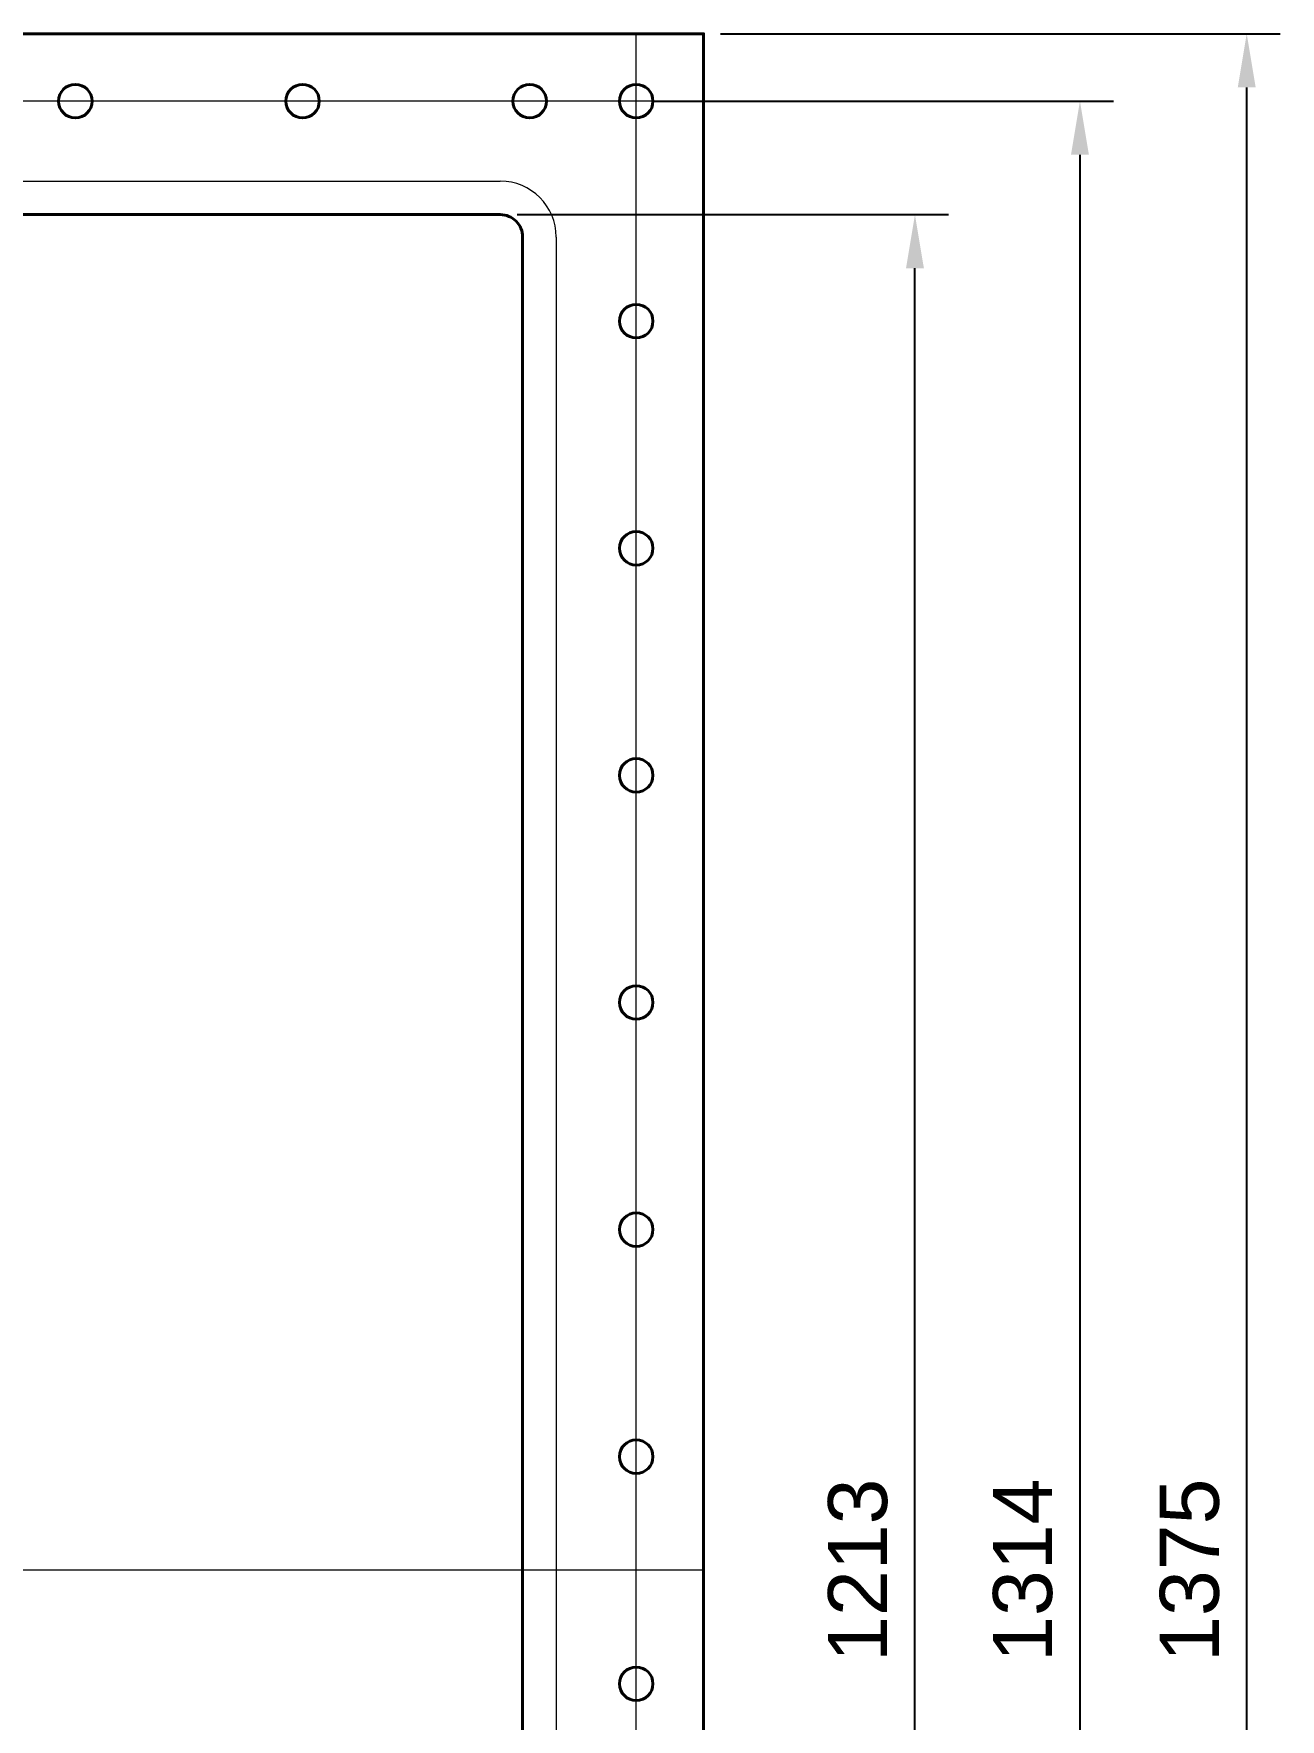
# Model space of a CAD drawing. Header units: millimetres. Extents: x 3074 to 13510, y 1436 to 24693.
# Drawn here: x 10263 to 10820, y 23671 to 24425 of the extents above; entities that cross this region are included whole.
import ezdxf

# ---------------------------------------------------------------- set-up
doc = ezdxf.new("R2010")
doc.units = ezdxf.units.MM
doc.set_wipeout_variables(frame=1)
doc.linetypes.add('CENTER', pattern=[2, 1.25, -0.25, 0.25, -0.25])
doc.layers.add('IA-ACHU', color=1, linetype='Continuous')
doc.layers.add('IA-EJES', color=4, linetype='CENTER')
doc.layers.add('IA-DIBUJO', color=3, linetype='Continuous', lineweight=40)
doc.layers.add('IA-TRAZ', color=8, linetype='Continuous', lineweight=5)
doc.styles.add('ARIAL', font='arial.ttf')
doc.dimstyles.new('COT_12', dxfattribs={"dimscale": 12, "dimtxt": 2.2, "dimasz": 2, "dimexe": 1.25, "dimexo": 0.625, "dimgap": 1, "dimtad": 1, "dimdec": 1, "dimdsep": 46, "dimtxsty": 'ARIAL', "dimcen": 2, "dimclrd": 256, "dimclre": 256, "dimclrt": 2, "dimadec": 0, "dimazin": 0, "dimtm": 1e-09, "dimtfac": 1, "dimtdec": 1, "dimtmove": 0, "dimatfit": 3, "dimfxl": 1, "dimarcsym": 0})
pattern_1 = [(315, (10528.385, 24244.893), (3.53553, 3.53553), [])]
pattern_2 = [(315, (10528.385, 24075.893), (3.53553, 3.53553), [])]
pattern_3 = [(315, (10528.385, 23906.893), (3.53553, 3.53553), [])]
pattern_4 = [(315, (10528.385, 23737.893), (3.53553, 3.53553), [])]

# ---------------------------------------------------------------- blocks, each defined once
blk = doc.blocks.new('*D31')
at = {"layer": 'Defpoints', "color": 0, "transparency": 16777216}
for p in [(10471.38, 24344.33), (10656.83, 24344.33), (10471.38, 23131.46)]:
    blk.add_point(p, dxfattribs=at)
at = {"layer": 'IA-TRAZ', "lineweight": -2, "transparency": 16777216}
for p, q in [((10478.88, 24344.33), (10671.83, 24344.33)), ((10656.83, 23155.46), (10656.83, 24320.33)), ((10478.88, 23131.46), (10671.83, 23131.46))]:
    blk.add_line(p, q, dxfattribs=at)
at = {"layer": 'IA-TRAZ', "transparency": 16777216}
for points in [[(10652.83, 24320.33), (10660.83, 24320.33), (10656.83, 24344.33)], [(10652.83, 23155.46), (10660.83, 23155.46), (10656.83, 23131.46)]]:
    blk.add_solid(points, dxfattribs=at)
at = {"layer": 'IA-TRAZ', "color": 2, "transparency": 16777216, "insert": (10631.34, 23737.89), "char_height": 26.4, "attachment_point": 5, "rotation": 90, "style": 'ARIAL'}
blk.add_mtext('1213', dxfattribs=at)
blk = doc.blocks.new('*D32')
at = {"layer": 'Defpoints', "color": 0, "transparency": 16777216}
for p in [(10532.17, 24395.12), (10532.17, 23080.67), (10730.61, 23080.67)]:
    blk.add_point(p, dxfattribs=at)
at = {"layer": 'IA-TRAZ', "lineweight": -2, "transparency": 16777216}
for p, q in [((10539.67, 24395.12), (10745.61, 24395.12)), ((10730.61, 24371.12), (10730.61, 23104.67)), ((10539.67, 23080.67), (10745.61, 23080.67))]:
    blk.add_line(p, q, dxfattribs=at)
at = {"layer": 'IA-TRAZ', "transparency": 16777216}
for points in [[(10726.61, 24371.12), (10734.61, 24371.12), (10730.61, 24395.12)], [(10726.61, 23104.67), (10734.61, 23104.67), (10730.61, 23080.67)]]:
    blk.add_solid(points, dxfattribs=at)
at = {"layer": 'IA-TRAZ', "color": 2, "transparency": 16777216, "insert": (10705.12, 23737.89), "char_height": 26.4, "attachment_point": 5, "rotation": 90, "style": 'ARIAL'}
blk.add_mtext('1314', dxfattribs=at)
blk = doc.blocks.new('*D33')
at = {"layer": 'Defpoints', "color": 0, "transparency": 16777216}
for p in [(10562.33, 24425.28), (10805.2, 24425.28), (10562.33, 23050.51)]:
    blk.add_point(p, dxfattribs=at)
at = {"layer": 'IA-TRAZ', "lineweight": -2, "transparency": 16777216}
for p, q in [((10569.83, 24425.28), (10820.2, 24425.28)), ((10805.2, 23074.51), (10805.2, 24401.28)), ((10569.83, 23050.51), (10820.2, 23050.51))]:
    blk.add_line(p, q, dxfattribs=at)
at = {"layer": 'IA-TRAZ', "transparency": 16777216}
for points in [[(10801.2, 24401.28), (10809.2, 24401.28), (10805.2, 24425.28)], [(10801.2, 23074.51), (10809.2, 23074.51), (10805.2, 23050.51)]]:
    blk.add_solid(points, dxfattribs=at)
at = {"layer": 'IA-TRAZ', "color": 2, "transparency": 16777216, "insert": (10779.71, 23737.89), "char_height": 26.4, "attachment_point": 5, "rotation": 90, "style": 'ARIAL'}
blk.add_mtext('1375', dxfattribs=at)
blk = doc.blocks.new('A$Cea8c4245')
at = {"layer": 'IA-DIBUJO'}
for p, q in [((-594.54, 4), (-596.5, 2.87)), ((-596.5, 2.87), (-596.5, -2.87)), ((-594.54, 4), (-594.54, -4)), ((-542.53, 4), (-594.54, 4)), ((-540.56, 6.35), (-542.53, 5.22)), ((-542.53, 5.22), (-542.53, 4)), ((-542.53, 5.22), (-542.53, -5.22)), ((-540.56, 6.35), (-540.56, -6.35)), ((374.54, 6.35), (-540.56, 6.35)), ((374.54, 6.35), (374.54, -6.35)), ((376.5, 5.22), (374.54, 6.35)), ((376.5, -5.22), (376.5, 5.22)), ((-596.5, -2.87), (-594.54, -4)), ((-594.54, -4), (-542.53, -4)), ((-542.53, -4), (-542.53, -5.22)), ((-542.53, -5.22), (-540.56, -6.35)), ((-540.56, -6.35), (374.54, -6.35)), ((374.54, -6.35), (376.5, -5.22))]:
    blk.add_line(p, q, dxfattribs=at)
for centre in [(-300, 0), (-180, 0), (-60, 0), (60, 0), (180, 0), (300, 0)]:
    blk.add_circle(centre, 3.5, dxfattribs=at)
at = {"layer": 'IA-EJES', "ltscale": 5}
for p, q in [((-300, -21.81), (-300, 21.81)), ((-180, -21.81), (-180, 21.81)), ((-60, -21.81), (-60, 21.81)), ((60, -21.81), (60, 21.81)), ((180, -21.81), (180, 21.81)), ((300, -21.81), (300, 21.81)), ((-278.19, 0), (-321.81, 0)), ((-158.19, 0), (-201.81, 0)), ((-38.19, 0), (-81.81, 0)), ((81.81, 0), (38.19, 0)), ((201.81, 0), (158.19, 0)), ((321.81, 0), (278.19, 0))]:
    blk.add_line(p, q, dxfattribs=at)
blk = doc.blocks.new('A$C96986caa')
at = {"layer": 'IA-DIBUJO'}
for centre in [(-300, 0), (-180, 0), (-60, 0), (60, 0), (180, 0), (300, 0)]:
    blk.add_circle(centre, 3.5, dxfattribs=at)
at = {"layer": 'IA-EJES', "ltscale": 5}
for p, q in [((-300, 21.81), (-300, -21.81)), ((-180, 21.81), (-180, -21.81)), ((-60, 21.81), (-60, -21.81)), ((60, 21.81), (60, -21.81)), ((180, 21.81), (180, -21.81)), ((300, 21.81), (300, -21.81)), ((-278.19, 0), (-321.81, 0)), ((-158.19, 0), (-201.81, 0)), ((-38.19, 0), (-81.81, 0)), ((81.81, 0), (38.19, 0)), ((201.81, 0), (158.19, 0)), ((321.81, 0), (278.19, 0))]:
    blk.add_line(p, q, dxfattribs=at)
at = {"layer": 'IA-TRAZ'}
for p, q in [((-531.6, -6.35), (-531.6, 6.35)), ((374.47, -6.35), (374.47, 6.35))]:
    blk.add_line(p, q, dxfattribs=at)
blk.add_lwpolyline([(374.47, 6.35), (376.44, 5.22), (376.44, -5.22), (374.47, -6.35), (-531.6, -6.35), (-533.56, -5.22), (-533.56, 5.22), (-531.6, 6.35), (374.47, 6.35)], dxfattribs=at)
blk = doc.blocks.new('Hex Head Screw - 10 mm top')
at = {"color": 0, "linetype": 'Continuous'}
for p, q in [((-7.87, 4.55), (0, 9.09)), ((-7.87, -4.55), (-7.87, 4.55)), ((7.87, 4.55), (0, 9.09)), ((7.87, -4.55), (7.87, 4.55)), ((-7.87, -4.55), (0, -9.09)), ((7.87, -4.55), (0, -9.09))]:
    blk.add_line(p, q, dxfattribs=at)
blk.add_circle((0, 0), 7.87, dxfattribs=at)
blk = doc.blocks.new('A$C8bdcb2c4')
at = {"layer": 'IA-DIBUJO'}
for centre in [(152.4, 657.225), (254, 657.225), (355.6, 657.225), (403.225, 657.225), (403.225, 558.8), (403.225, 457.2), (403.225, 355.6), (403.225, 254), (403.225, 152.4), (403.225, 50.8), (403.225, -50.8)]:
    blk.add_circle(centre, 7.5, dxfattribs=at)

msp = doc.modelspace()

# ---------------------------------------------------------------- hatches: boundary and pattern name
h = msp.add_hatch()
h.set_pattern_fill('_USER', color=256, scale=5, angle=-45, pattern_type=0)
h.set_pattern_definition(pattern_1)
h.paths.add_polyline_path([(10528.38, 24296.89), (10528.38, 24303.89), (10516.38, 24303.89), (10516.38, 24296.89)])
h = msp.add_hatch()
h.set_pattern_fill('_USER', color=256, scale=5, angle=-45, pattern_type=0)
h.set_pattern_definition(pattern_2)
h.paths.add_polyline_path([(10528.38, 24127.89), (10528.38, 24134.89), (10516.38, 24134.89), (10516.38, 24127.89)])
h = msp.add_hatch()
h.set_pattern_fill('_USER', color=256, scale=5, angle=-45, pattern_type=0)
h.set_pattern_definition(pattern_3)
h.paths.add_polyline_path([(10528.38, 23958.89), (10528.38, 23965.89), (10516.38, 23965.89), (10516.38, 23958.89)])
h = msp.add_hatch()
h.set_pattern_fill('_USER', color=256, scale=5, angle=-45, pattern_type=0)
h.set_pattern_definition(pattern_4)
h.paths.add_polyline_path([(10528.38, 23789.89), (10528.38, 23796.89), (10516.38, 23796.89), (10516.38, 23789.89)])

# ---------------------------------------------------------------- linework, layer by layer
at = {"layer": 'IA-TRAZ'}
for p, q in [((10535.38, 24296.4), (10535.38, 24298.15)), ((10535.38, 24288.39), (10535.38, 24296.4)), ((10535.38, 24286.64), (10535.38, 24288.39)), ((10535.38, 24203.15), (10535.38, 24201.4)), ((10535.38, 24201.4), (10535.38, 24193.39)), ((10535.38, 24193.39), (10535.38, 24191.64)), ((10535.38, 24127.4), (10535.38, 24129.15)), ((10535.38, 24119.39), (10535.38, 24127.4)), ((10535.38, 24117.64), (10535.38, 24119.39)), ((10535.38, 24034.15), (10535.38, 24032.4)), ((10535.38, 24032.4), (10535.38, 24024.39)), ((10535.38, 24024.39), (10535.38, 24022.64)), ((10535.38, 23958.4), (10535.38, 23960.15)), ((10535.38, 23950.39), (10535.38, 23958.4)), ((10535.38, 23948.64), (10535.38, 23950.39)), ((10535.38, 23865.15), (10535.38, 23863.4)), ((10535.38, 23863.4), (10535.38, 23855.39)), ((10535.38, 23855.39), (10535.38, 23853.64)), ((10535.38, 23789.4), (10535.38, 23791.15)), ((10535.38, 23781.39), (10535.38, 23789.4)), ((10535.38, 23779.64), (10535.38, 23781.39)), ((10535.38, 23696.15), (10535.38, 23694.4)), ((10535.38, 23694.4), (10535.38, 23686.39)), ((10535.38, 23686.39), (10535.38, 23684.64))]:
    msp.add_line(p, q, dxfattribs=at)
for centre, radius, start, end in [((10532.08, 24298.15), 3.3, 328.05067, 31.94933), ((10519.08, 24292.39), 16.3, 345.77375, 14.22625), ((10532.08, 24286.64), 3.3, 328.05067, 31.94933), ((10532.08, 24203.15), 3.3, 328.05067, 31.94933), ((10519.08, 24197.39), 16.3, 345.77375, 14.22625), ((10532.08, 24191.64), 3.3, 328.05067, 31.94933), ((10532.08, 24129.15), 3.3, 328.05067, 31.94933), ((10519.08, 24123.39), 16.3, 345.77375, 14.22625), ((10532.08, 24117.64), 3.3, 328.05067, 31.94933), ((10532.08, 24034.15), 3.3, 328.05067, 31.94933), ((10519.08, 24028.39), 16.3, 345.77375, 14.22625), ((10532.08, 24022.64), 3.3, 328.05067, 31.94933), ((10532.08, 23960.15), 3.3, 328.05067, 31.94933), ((10519.08, 23954.39), 16.3, 345.77375, 14.22625), ((10532.08, 23948.64), 3.3, 328.05067, 31.94933), ((10532.08, 23865.15), 3.3, 328.05067, 31.94933), ((10519.08, 23859.39), 16.3, 345.77375, 14.22625), ((10532.08, 23853.64), 3.3, 328.05067, 31.94933), ((10532.08, 23791.15), 3.3, 328.05067, 31.94933), ((10519.08, 23785.39), 16.3, 345.77375, 14.22625), ((10532.08, 23779.64), 3.3, 328.05067, 31.94933), ((10532.08, 23696.15), 3.3, 328.05067, 31.94933), ((10519.08, 23690.39), 16.3, 345.77375, 14.22625), ((10532.08, 23684.64), 3.3, 328.05067, 31.94933)]:
    msp.add_arc(centre, radius, start, end, dxfattribs=at)

# ---------------------------------------------------------------- block references
msp.add_blockref('A$Cea8c4245', (10128.95, 23906.89), dxfattribs=at)

# ---------------------------------------------------------------- next in the draw order: wipeouts: each hides what was drawn before it
for points in [[(10528.38, 24303.89), (10516.38, 24303.89), (10516.38, 24281.39), (10496.38, 24281.39), (10496.38, 24276.99), (10495.34, 24276.12), (10494.96, 24275.03), (10494.96, 24264.89), (10475.38, 24264.89), (10475.38, 24224.89), (10494.96, 24224.89), (10494.96, 24214.76), (10495.51, 24213.48), (10496.38, 24212.8), (10496.38, 24208.39), (10516.38, 24208.39), (10516.38, 24185.89), (10528.38, 24185.89)], [(10528.38, 24134.89), (10516.38, 24134.89), (10516.38, 24112.39), (10496.38, 24112.39), (10496.38, 24107.99), (10495.34, 24107.12), (10494.96, 24106.03), (10494.96, 24095.89), (10475.38, 24095.89), (10475.38, 24055.89), (10494.96, 24055.89), (10494.96, 24045.76), (10495.51, 24044.48), (10496.38, 24043.8), (10496.38, 24039.39), (10516.38, 24039.39), (10516.38, 24016.89), (10528.38, 24016.89)], [(10528.38, 23965.89), (10516.38, 23965.89), (10516.38, 23943.39), (10496.38, 23943.39), (10496.38, 23938.99), (10495.34, 23938.12), (10494.96, 23937.03), (10494.96, 23926.89), (10475.38, 23926.89), (10475.38, 23886.89), (10494.96, 23886.89), (10494.96, 23876.76), (10495.51, 23875.48), (10496.38, 23874.8), (10496.38, 23870.39), (10516.38, 23870.39), (10516.38, 23847.89), (10528.38, 23847.89)], [(10528.38, 23796.89), (10516.38, 23796.89), (10516.38, 23774.39), (10496.38, 23774.39), (10496.38, 23769.99), (10495.34, 23769.12), (10494.96, 23768.03), (10494.96, 23757.89), (10475.38, 23757.89), (10475.38, 23717.89), (10494.96, 23717.89), (10494.96, 23707.76), (10495.51, 23706.48), (10496.38, 23705.8), (10496.38, 23701.39), (10516.38, 23701.39), (10516.38, 23678.89), (10528.38, 23678.89)]]:
    msp.add_wipeout(points)

# ---------------------------------------------------------------- next in the draw order: hatches: boundary and pattern name
at = {"layer": 'IA-ACHU'}
h = msp.add_hatch(dxfattribs=at)
h.set_pattern_fill('_USER', color=256, scale=5, angle=-45, pattern_type=0)
h.set_pattern_definition(pattern_1)
h.paths.add_polyline_path([(10528.38, 24244.89), (10528.38, 24287.89), (10516.38, 24287.89), (10516.38, 24281.39), (10496.38, 24281.39), (10496.38, 24276.99), (10498.5, 24276.99), (10498.5, 24269.89), (10498.5, 24255.4), (10506.38, 24255.4), (10506.38, 24244.89)])
h.paths.add_polyline_path([(10516.38, 24208.39), (10516.38, 24201.89), (10528.38, 24201.89), (10528.38, 24244.89), (10506.38, 24244.89), (10506.38, 24234.38), (10498.5, 24234.39), (10498.5, 24219.89), (10498.5, 24212.8), (10496.38, 24212.8), (10496.38, 24208.39)])
h.paths.add_polyline_path([(10528.38, 24185.89), (10528.38, 24192.89), (10516.38, 24192.89), (10516.38, 24185.89)])
h.paths.add_polyline_path([(10494.96, 24224.89), (10494.96, 24234.39), (10475.38, 24234.39), (10475.38, 24224.89)])
h.paths.add_polyline_path([(10494.96, 24255.4), (10494.96, 24264.89), (10475.38, 24264.89), (10475.38, 24255.39)])
h.paths.add_polyline_path([(10528.38, 24296.89), (10528.38, 24303.89), (10516.38, 24303.89), (10516.38, 24296.89)])
h = msp.add_hatch(dxfattribs=at)
h.set_pattern_fill('_USER', color=256, scale=5, angle=-45, pattern_type=0)
h.set_pattern_definition(pattern_2)
h.paths.add_polyline_path([(10528.38, 24075.89), (10528.38, 24118.89), (10516.38, 24118.89), (10516.38, 24112.39), (10496.38, 24112.39), (10496.38, 24107.99), (10498.5, 24107.99), (10498.5, 24100.89), (10498.5, 24086.4), (10506.38, 24086.4), (10506.38, 24075.89)])
h.paths.add_polyline_path([(10516.38, 24039.39), (10516.38, 24032.89), (10528.38, 24032.89), (10528.38, 24075.89), (10506.38, 24075.89), (10506.38, 24065.38), (10498.5, 24065.39), (10498.5, 24050.89), (10498.5, 24043.8), (10496.38, 24043.8), (10496.38, 24039.39)])
h.paths.add_polyline_path([(10528.38, 24016.89), (10528.38, 24023.89), (10516.38, 24023.89), (10516.38, 24016.89)])
h.paths.add_polyline_path([(10494.96, 24055.89), (10494.96, 24065.39), (10475.38, 24065.39), (10475.38, 24055.89)])
h.paths.add_polyline_path([(10494.96, 24086.4), (10494.96, 24095.89), (10475.38, 24095.89), (10475.38, 24086.39)])
h.paths.add_polyline_path([(10528.38, 24127.89), (10528.38, 24134.89), (10516.38, 24134.89), (10516.38, 24127.89)])
h = msp.add_hatch(dxfattribs=at)
h.set_pattern_fill('_USER', color=256, scale=5, angle=-45, pattern_type=0)
h.set_pattern_definition(pattern_3)
h.paths.add_polyline_path([(10528.38, 23906.89), (10528.38, 23949.89), (10516.38, 23949.89), (10516.38, 23943.39), (10496.38, 23943.39), (10496.38, 23938.99), (10498.5, 23938.99), (10498.5, 23931.89), (10498.5, 23917.4), (10506.38, 23917.4), (10506.38, 23906.89)])
h.paths.add_polyline_path([(10516.38, 23870.39), (10516.38, 23863.89), (10528.38, 23863.89), (10528.38, 23906.89), (10506.38, 23906.89), (10506.38, 23896.38), (10498.5, 23896.39), (10498.5, 23881.89), (10498.5, 23874.8), (10496.38, 23874.8), (10496.38, 23870.39)])
h.paths.add_polyline_path([(10528.38, 23847.89), (10528.38, 23854.89), (10516.38, 23854.89), (10516.38, 23847.89)])
h.paths.add_polyline_path([(10494.96, 23886.89), (10494.96, 23896.39), (10475.38, 23896.39), (10475.38, 23886.89)])
h.paths.add_polyline_path([(10494.96, 23917.4), (10494.96, 23926.89), (10475.38, 23926.89), (10475.38, 23917.39)])
h.paths.add_polyline_path([(10528.38, 23958.89), (10528.38, 23965.89), (10516.38, 23965.89), (10516.38, 23958.89)])
h = msp.add_hatch(dxfattribs=at)
h.set_pattern_fill('_USER', color=256, scale=5, angle=-45, pattern_type=0)
h.set_pattern_definition(pattern_4)
h.paths.add_polyline_path([(10528.38, 23737.89), (10528.38, 23780.89), (10516.38, 23780.89), (10516.38, 23774.39), (10496.38, 23774.39), (10496.38, 23769.99), (10498.5, 23769.99), (10498.5, 23762.89), (10498.5, 23748.4), (10506.38, 23748.4), (10506.38, 23737.89)])
h.paths.add_polyline_path([(10516.38, 23701.39), (10516.38, 23694.89), (10528.38, 23694.89), (10528.38, 23737.89), (10506.38, 23737.89), (10506.38, 23727.38), (10498.5, 23727.39), (10498.5, 23712.89), (10498.5, 23705.8), (10496.38, 23705.8), (10496.38, 23701.39)])
h.paths.add_polyline_path([(10528.38, 23678.89), (10528.38, 23685.89), (10516.38, 23685.89), (10516.38, 23678.89)])
h.paths.add_polyline_path([(10494.96, 23717.89), (10494.96, 23727.39), (10475.38, 23727.39), (10475.38, 23717.89)])
h.paths.add_polyline_path([(10494.96, 23748.4), (10494.96, 23757.89), (10475.38, 23757.89), (10475.38, 23748.39)])
h.paths.add_polyline_path([(10528.38, 23789.89), (10528.38, 23796.89), (10516.38, 23796.89), (10516.38, 23789.89)])

# ---------------------------------------------------------------- next in the draw order: linework, layer by layer
at = {"layer": 'IA-DIBUJO'}
for p, q in [((10528.38, 24303.89), (10516.38, 24303.89)), ((10516.38, 24303.89), (10516.38, 24281.39)), ((10528.38, 24303.89), (10528.38, 24185.89)), ((10516.38, 24296.89), (10528.38, 24296.89)), ((10496.38, 24281.39), (10516.38, 24281.39)), ((10496.38, 24281.39), (10496.38, 24276.99)), ((10528.38, 24287.89), (10516.38, 24287.89)), ((10496.38, 24276.99), (10498.5, 24276.99)), ((10498.5, 24269.89), (10498.5, 24276.99)), ((10496.38, 24269.89), (10498.5, 24269.89)), ((10496.38, 24264.89), (10496.38, 24269.89)), ((10475.38, 24264.89), (10496.38, 24264.89)), ((10475.38, 24224.89), (10475.38, 24264.89)), ((10475.38, 24224.89), (10496.38, 24224.89)), ((10496.38, 24224.89), (10496.38, 24219.89)), ((10496.38, 24219.89), (10498.5, 24219.89)), ((10498.5, 24219.89), (10498.5, 24212.8)), ((10496.38, 24212.8), (10498.5, 24212.8)), ((10496.38, 24208.39), (10496.38, 24212.8)), ((10496.38, 24208.39), (10516.38, 24208.39)), ((10516.38, 24185.89), (10516.38, 24208.39)), ((10528.38, 24201.89), (10516.38, 24201.89)), ((10516.38, 24192.89), (10528.38, 24192.89)), ((10528.38, 24185.89), (10516.38, 24185.89)), ((10528.38, 24134.89), (10516.38, 24134.89)), ((10516.38, 24134.89), (10516.38, 24112.39)), ((10528.38, 24134.89), (10528.38, 24016.89)), ((10516.38, 24127.89), (10528.38, 24127.89)), ((10528.38, 24118.89), (10516.38, 24118.89)), ((10496.38, 24112.39), (10516.38, 24112.39)), ((10496.38, 24112.39), (10496.38, 24107.99)), ((10496.38, 24107.99), (10498.5, 24107.99)), ((10498.5, 24100.89), (10498.5, 24107.99)), ((10496.38, 24100.89), (10498.5, 24100.89)), ((10496.38, 24095.89), (10496.38, 24100.89)), ((10475.38, 24095.89), (10496.38, 24095.89)), ((10475.38, 24055.89), (10475.38, 24095.89)), ((10475.38, 24055.89), (10496.38, 24055.89)), ((10496.38, 24055.89), (10496.38, 24050.89)), ((10496.38, 24050.89), (10498.5, 24050.89)), ((10498.5, 24050.89), (10498.5, 24043.8)), ((10496.38, 24043.8), (10498.5, 24043.8)), ((10496.38, 24039.39), (10496.38, 24043.8)), ((10496.38, 24039.39), (10516.38, 24039.39)), ((10516.38, 24016.89), (10516.38, 24039.39)), ((10528.38, 24032.89), (10516.38, 24032.89)), ((10516.38, 24023.89), (10528.38, 24023.89)), ((10528.38, 24016.89), (10516.38, 24016.89)), ((10528.38, 23965.89), (10516.38, 23965.89)), ((10516.38, 23965.89), (10516.38, 23943.39)), ((10528.38, 23965.89), (10528.38, 23847.89)), ((10516.38, 23958.89), (10528.38, 23958.89)), ((10528.38, 23949.89), (10516.38, 23949.89)), ((10496.38, 23943.39), (10516.38, 23943.39)), ((10496.38, 23943.39), (10496.38, 23938.99)), ((10496.38, 23938.99), (10498.5, 23938.99)), ((10498.5, 23931.89), (10498.5, 23938.99)), ((10475.38, 23926.89), (10496.38, 23926.89)), ((10475.38, 23886.89), (10475.38, 23926.89)), ((10496.38, 23931.89), (10498.5, 23931.89)), ((10496.38, 23926.89), (10496.38, 23931.89)), ((10475.38, 23886.89), (10496.38, 23886.89)), ((10496.38, 23886.89), (10496.38, 23881.89)), ((10496.38, 23881.89), (10498.5, 23881.89)), ((10498.5, 23881.89), (10498.5, 23874.8)), ((10496.38, 23874.8), (10498.5, 23874.8)), ((10496.38, 23870.39), (10496.38, 23874.8)), ((10496.38, 23870.39), (10516.38, 23870.39)), ((10516.38, 23847.89), (10516.38, 23870.39)), ((10528.38, 23863.89), (10516.38, 23863.89)), ((10516.38, 23854.89), (10528.38, 23854.89)), ((10528.38, 23847.89), (10516.38, 23847.89)), ((10528.38, 23796.89), (10516.38, 23796.89)), ((10516.38, 23796.89), (10516.38, 23774.39)), ((10528.38, 23796.89), (10528.38, 23678.89)), ((10516.38, 23789.89), (10528.38, 23789.89)), ((10528.38, 23780.89), (10516.38, 23780.89)), ((10496.38, 23774.39), (10516.38, 23774.39)), ((10496.38, 23774.39), (10496.38, 23769.99)), ((10496.38, 23769.99), (10498.5, 23769.99)), ((10498.5, 23762.89), (10498.5, 23769.99)), ((10496.38, 23762.89), (10498.5, 23762.89)), ((10496.38, 23757.89), (10496.38, 23762.89)), ((10475.38, 23757.89), (10496.38, 23757.89)), ((10475.38, 23717.89), (10475.38, 23757.89)), ((10475.38, 23717.89), (10496.38, 23717.89)), ((10496.38, 23717.89), (10496.38, 23712.89)), ((10496.38, 23712.89), (10498.5, 23712.89)), ((10498.5, 23712.89), (10498.5, 23705.8)), ((10496.38, 23705.8), (10498.5, 23705.8)), ((10496.38, 23701.39), (10496.38, 23705.8)), ((10496.38, 23701.39), (10516.38, 23701.39)), ((10516.38, 23678.89), (10516.38, 23701.39)), ((10528.38, 23694.89), (10516.38, 23694.89)), ((10516.38, 23685.89), (10528.38, 23685.89)), ((10528.38, 23678.89), (10516.38, 23678.89))]:
    msp.add_line(p, q, dxfattribs=at)
for points in [[(10475.38, 24234.39), (10506.38, 24234.38), (10506.38, 24255.4), (10475.38, 24255.39)], [(10475.38, 24065.39), (10506.38, 24065.38), (10506.38, 24086.4), (10475.38, 24086.39)], [(10475.38, 23896.39), (10506.38, 23896.38), (10506.38, 23917.4), (10475.38, 23917.39)], [(10475.38, 23727.39), (10506.38, 23727.38), (10506.38, 23748.4), (10475.38, 23748.39)]]:
    msp.add_lwpolyline(points, dxfattribs=at)
at = {"layer": 'IA-EJES', "ltscale": 5}
for p, q in [((10540.61, 24292.39), (10494.22, 24292.39)), ((10531.87, 24292.39), (10506.42, 24292.39)), ((10540.61, 24197.39), (10494.22, 24197.39)), ((10532.98, 24197.39), (10505.59, 24197.39)), ((10540.61, 24123.39), (10494.22, 24123.39)), ((10531.87, 24123.39), (10506.42, 24123.39)), ((10540.61, 24028.39), (10494.22, 24028.39)), ((10532.98, 24028.39), (10505.59, 24028.39)), ((10540.61, 23954.39), (10494.22, 23954.39)), ((10531.87, 23954.39), (10506.42, 23954.39)), ((10540.61, 23859.39), (10494.22, 23859.39)), ((10532.98, 23859.39), (10505.59, 23859.39)), ((10540.61, 23785.39), (10494.22, 23785.39)), ((10531.87, 23785.39), (10506.42, 23785.39)), ((10540.61, 23690.39), (10494.22, 23690.39)), ((10532.98, 23690.39), (10505.59, 23690.39))]:
    msp.add_line(p, q, dxfattribs=at)
at = {"layer": 'IA-EJES', "linetype": 'CENTER', "ltscale": 5}
for p, q in [((10516.38, 24292.39), (10494.22, 24292.39)), ((10516.38, 24197.39), (10494.22, 24197.39)), ((10516.38, 24123.39), (10494.22, 24123.39)), ((10516.38, 24028.39), (10494.22, 24028.39)), ((10516.38, 23954.39), (10494.22, 23954.39)), ((10516.38, 23859.39), (10494.22, 23859.39)), ((10516.38, 23785.39), (10494.22, 23785.39)), ((10516.38, 23690.39), (10494.22, 23690.39))]:
    msp.add_line(p, q, dxfattribs=at)
at = {"layer": 'IA-TRAZ'}
for p, q in [((10499.38, 24295.39), (10500.38, 24296.39)), ((10530.38, 24296.39), (10500.38, 24296.39)), ((10500.38, 24288.39), (10500.38, 24296.39)), ((10526.36, 24288.39), (10526.36, 24296.39)), ((10526.38, 24288.39), (10526.38, 24296.39)), ((10530.38, 24300.39), (10528.38, 24300.39)), ((10528.38, 24300.39), (10528.38, 24284.39)), ((10530.38, 24284.39), (10530.38, 24300.39)), ((10534.88, 24299.89), (10530.38, 24299.89)), ((10530.38, 24299.89), (10530.38, 24284.89)), ((10535.38, 24296.4), (10530.38, 24296.4)), ((10526.36, 24295.39), (10499.38, 24295.39)), ((10499.38, 24289.39), (10499.38, 24295.39)), ((10526.36, 24289.39), (10499.38, 24289.39)), ((10500.38, 24288.39), (10499.38, 24289.39)), ((10530.38, 24288.39), (10500.38, 24288.39)), ((10528.38, 24284.39), (10530.38, 24284.39)), ((10535.38, 24288.39), (10530.38, 24288.39)), ((10534.88, 24284.89), (10530.38, 24284.89)), ((10500.38, 24201.39), (10499.38, 24200.39)), ((10526.36, 24200.39), (10499.38, 24200.39)), ((10499.38, 24200.39), (10499.38, 24194.39)), ((10530.38, 24201.39), (10500.38, 24201.39)), ((10500.38, 24201.39), (10500.38, 24193.39)), ((10526.36, 24201.39), (10526.36, 24193.39)), ((10526.38, 24201.39), (10526.38, 24193.39)), ((10528.38, 24189.39), (10528.38, 24205.39)), ((10528.38, 24205.39), (10530.38, 24205.39)), ((10530.38, 24205.39), (10530.38, 24189.39)), ((10530.38, 24189.89), (10530.38, 24204.89)), ((10534.88, 24204.89), (10530.38, 24204.89)), ((10535.38, 24201.4), (10530.38, 24201.4)), ((10526.36, 24194.39), (10499.38, 24194.39)), ((10499.38, 24194.39), (10500.38, 24193.39)), ((10530.38, 24193.39), (10500.38, 24193.39)), ((10535.38, 24193.39), (10530.38, 24193.39)), ((10530.38, 24189.39), (10528.38, 24189.39)), ((10534.88, 24189.89), (10530.38, 24189.89)), ((10530.38, 24131.39), (10528.38, 24131.39)), ((10528.38, 24131.39), (10528.38, 24115.39)), ((10530.38, 24115.39), (10530.38, 24131.39)), ((10534.88, 24130.89), (10530.38, 24130.89)), ((10530.38, 24130.89), (10530.38, 24115.89)), ((10499.38, 24126.39), (10500.38, 24127.39)), ((10526.36, 24126.39), (10499.38, 24126.39)), ((10499.38, 24120.39), (10499.38, 24126.39)), ((10530.38, 24127.39), (10500.38, 24127.39)), ((10500.38, 24119.39), (10500.38, 24127.39)), ((10526.36, 24119.39), (10526.36, 24127.39)), ((10526.38, 24119.39), (10526.38, 24127.39)), ((10535.38, 24127.4), (10530.38, 24127.4)), ((10526.36, 24120.39), (10499.38, 24120.39)), ((10500.38, 24119.39), (10499.38, 24120.39)), ((10530.38, 24119.39), (10500.38, 24119.39)), ((10528.38, 24115.39), (10530.38, 24115.39)), ((10535.38, 24119.39), (10530.38, 24119.39)), ((10534.88, 24115.89), (10530.38, 24115.89)), ((10500.38, 24032.39), (10499.38, 24031.39)), ((10530.38, 24032.39), (10500.38, 24032.39)), ((10500.38, 24032.39), (10500.38, 24024.39)), ((10526.36, 24032.39), (10526.36, 24024.39)), ((10526.38, 24032.39), (10526.38, 24024.39)), ((10528.38, 24020.39), (10528.38, 24036.39)), ((10528.38, 24036.39), (10530.38, 24036.39)), ((10530.38, 24036.39), (10530.38, 24020.39)), ((10530.38, 24020.89), (10530.38, 24035.89)), ((10534.88, 24035.89), (10530.38, 24035.89)), ((10535.38, 24032.4), (10530.38, 24032.4)), ((10526.36, 24031.39), (10499.38, 24031.39)), ((10499.38, 24031.39), (10499.38, 24025.39)), ((10526.36, 24025.39), (10499.38, 24025.39)), ((10499.38, 24025.39), (10500.38, 24024.39)), ((10530.38, 24024.39), (10500.38, 24024.39)), ((10530.38, 24020.39), (10528.38, 24020.39)), ((10535.38, 24024.39), (10530.38, 24024.39)), ((10534.88, 24020.89), (10530.38, 24020.89)), ((10499.38, 23957.39), (10500.38, 23958.39)), ((10526.36, 23957.39), (10499.38, 23957.39)), ((10499.38, 23951.39), (10499.38, 23957.39)), ((10530.38, 23958.39), (10500.38, 23958.39)), ((10500.38, 23950.39), (10500.38, 23958.39)), ((10526.36, 23950.39), (10526.36, 23958.39)), ((10526.38, 23950.39), (10526.38, 23958.39)), ((10530.38, 23962.39), (10528.38, 23962.39)), ((10528.38, 23962.39), (10528.38, 23946.39)), ((10530.38, 23946.39), (10530.38, 23962.39)), ((10534.88, 23961.89), (10530.38, 23961.89)), ((10530.38, 23961.89), (10530.38, 23946.89)), ((10535.38, 23958.4), (10530.38, 23958.4)), ((10526.36, 23951.39), (10499.38, 23951.39)), ((10500.38, 23950.39), (10499.38, 23951.39)), ((10530.38, 23950.39), (10500.38, 23950.39)), ((10535.38, 23950.39), (10530.38, 23950.39)), ((10528.38, 23946.39), (10530.38, 23946.39)), ((10534.88, 23946.89), (10530.38, 23946.89)), ((10528.38, 23851.39), (10528.38, 23867.39)), ((10528.38, 23867.39), (10530.38, 23867.39)), ((10530.38, 23867.39), (10530.38, 23851.39)), ((10530.38, 23851.89), (10530.38, 23866.89)), ((10534.88, 23866.89), (10530.38, 23866.89)), ((10500.38, 23863.39), (10499.38, 23862.39)), ((10526.36, 23862.39), (10499.38, 23862.39)), ((10499.38, 23862.39), (10499.38, 23856.39)), ((10530.38, 23863.39), (10500.38, 23863.39)), ((10500.38, 23863.39), (10500.38, 23855.39)), ((10526.36, 23863.39), (10526.36, 23855.39)), ((10526.38, 23863.39), (10526.38, 23855.39)), ((10535.38, 23863.4), (10530.38, 23863.4)), ((10526.36, 23856.39), (10499.38, 23856.39)), ((10499.38, 23856.39), (10500.38, 23855.39)), ((10530.38, 23855.39), (10500.38, 23855.39)), ((10530.38, 23851.39), (10528.38, 23851.39)), ((10535.38, 23855.39), (10530.38, 23855.39)), ((10534.88, 23851.89), (10530.38, 23851.89)), ((10530.38, 23793.39), (10528.38, 23793.39)), ((10528.38, 23793.39), (10528.38, 23777.39)), ((10530.38, 23777.39), (10530.38, 23793.39)), ((10534.88, 23792.89), (10530.38, 23792.89)), ((10530.38, 23792.89), (10530.38, 23777.89)), ((10499.38, 23788.39), (10500.38, 23789.39)), ((10526.36, 23788.39), (10499.38, 23788.39)), ((10499.38, 23782.39), (10499.38, 23788.39)), ((10530.38, 23789.39), (10500.38, 23789.39)), ((10500.38, 23781.39), (10500.38, 23789.39)), ((10526.36, 23781.39), (10526.36, 23789.39)), ((10526.38, 23781.39), (10526.38, 23789.39)), ((10535.38, 23789.4), (10530.38, 23789.4)), ((10526.36, 23782.39), (10499.38, 23782.39)), ((10500.38, 23781.39), (10499.38, 23782.39)), ((10530.38, 23781.39), (10500.38, 23781.39)), ((10528.38, 23777.39), (10530.38, 23777.39)), ((10535.38, 23781.39), (10530.38, 23781.39)), ((10534.88, 23777.89), (10530.38, 23777.89)), ((10500.38, 23694.39), (10499.38, 23693.39)), ((10526.36, 23693.39), (10499.38, 23693.39)), ((10499.38, 23693.39), (10499.38, 23687.39)), ((10530.38, 23694.39), (10500.38, 23694.39)), ((10500.38, 23694.39), (10500.38, 23686.39)), ((10526.36, 23694.39), (10526.36, 23686.39)), ((10526.38, 23694.39), (10526.38, 23686.39)), ((10528.38, 23682.39), (10528.38, 23698.39)), ((10528.38, 23698.39), (10530.38, 23698.39)), ((10530.38, 23698.39), (10530.38, 23682.39)), ((10530.38, 23682.89), (10530.38, 23697.89)), ((10534.88, 23697.89), (10530.38, 23697.89)), ((10535.38, 23694.4), (10530.38, 23694.4)), ((10526.36, 23687.39), (10499.38, 23687.39)), ((10499.38, 23687.39), (10500.38, 23686.39)), ((10530.38, 23686.39), (10500.38, 23686.39)), ((10535.38, 23686.39), (10530.38, 23686.39)), ((10530.38, 23682.39), (10528.38, 23682.39)), ((10534.88, 23682.89), (10530.38, 23682.89))]:
    msp.add_line(p, q, dxfattribs=at)
at = {"layer": 'IA-TRAZ', "ltscale": 20}
for p, q in [((10500.38, 24296.39), (10499.38, 24295.39)), ((10516.38, 24296.39), (10500.38, 24296.39)), ((10500.38, 24296.39), (10500.38, 24288.39)), ((10516.38, 24295.39), (10499.38, 24295.39)), ((10499.38, 24295.39), (10499.38, 24289.39)), ((10516.38, 24289.39), (10499.38, 24289.39)), ((10499.38, 24289.39), (10500.38, 24288.39)), ((10516.38, 24288.39), (10500.38, 24288.39)), ((10500.38, 24127.39), (10499.38, 24126.39)), ((10516.38, 24126.39), (10499.38, 24126.39)), ((10499.38, 24126.39), (10499.38, 24120.39)), ((10516.38, 24127.39), (10500.38, 24127.39)), ((10500.38, 24127.39), (10500.38, 24119.39)), ((10516.38, 24120.39), (10499.38, 24120.39)), ((10499.38, 24120.39), (10500.38, 24119.39)), ((10516.38, 24119.39), (10500.38, 24119.39))]:
    msp.add_line(p, q, dxfattribs=at)
at = {"layer": 'IA-TRAZ', "ltscale": 10}
for p, q in [((10494.96, 24275.03), (10494.96, 24214.76)), ((10498.5, 24269.89), (10498.5, 24219.89)), ((10499.38, 24200.39), (10500.38, 24201.39)), ((10516.38, 24200.39), (10499.38, 24200.39)), ((10499.38, 24194.39), (10499.38, 24200.39)), ((10516.38, 24201.39), (10500.38, 24201.39)), ((10500.38, 24193.39), (10500.38, 24201.39)), ((10516.38, 24194.39), (10499.38, 24194.39)), ((10500.38, 24193.39), (10499.38, 24194.39)), ((10516.38, 24193.39), (10500.38, 24193.39)), ((10494.96, 24106.03), (10494.96, 24045.76)), ((10498.5, 24100.89), (10498.5, 24050.89)), ((10494.96, 23937.03), (10494.96, 23876.76)), ((10498.5, 23931.89), (10498.5, 23881.89)), ((10494.96, 23768.03), (10494.96, 23707.76)), ((10498.5, 23762.89), (10498.5, 23712.89))]:
    msp.add_line(p, q, dxfattribs=at)
at = {"layer": 'IA-TRAZ', "linetype": 'Continuous'}
for p, q in [((10477.4, 24264.89), (10477.38, 24264.91)), ((10477.4, 24224.89), (10477.38, 24224.88)), ((10477.4, 24095.89), (10477.38, 24095.91)), ((10477.4, 24055.89), (10477.38, 24055.88)), ((10477.4, 23926.89), (10477.38, 23926.91)), ((10477.4, 23886.89), (10477.38, 23886.88)), ((10477.4, 23757.89), (10477.38, 23757.91)), ((10477.4, 23717.89), (10477.38, 23717.88))]:
    msp.add_line(p, q, dxfattribs=at)
at = {"layer": 'IA-TRAZ', "ltscale": 15}
for p, q in [((10499.38, 24031.39), (10500.38, 24032.39)), ((10516.38, 24032.39), (10500.38, 24032.39)), ((10500.38, 24024.39), (10500.38, 24032.39)), ((10516.38, 24031.39), (10499.38, 24031.39)), ((10499.38, 24025.39), (10499.38, 24031.39)), ((10516.38, 24025.39), (10499.38, 24025.39)), ((10500.38, 24024.39), (10499.38, 24025.39)), ((10516.38, 24024.39), (10500.38, 24024.39)), ((10500.38, 23958.39), (10499.38, 23957.39)), ((10516.38, 23957.39), (10499.38, 23957.39)), ((10499.38, 23957.39), (10499.38, 23951.39)), ((10516.38, 23958.39), (10500.38, 23958.39)), ((10500.38, 23958.39), (10500.38, 23950.39)), ((10516.38, 23951.39), (10499.38, 23951.39)), ((10499.38, 23951.39), (10500.38, 23950.39)), ((10516.38, 23950.39), (10500.38, 23950.39)), ((10499.38, 23862.39), (10500.38, 23863.39)), ((10516.38, 23862.39), (10499.38, 23862.39)), ((10499.38, 23856.39), (10499.38, 23862.39)), ((10516.38, 23863.39), (10500.38, 23863.39)), ((10500.38, 23855.39), (10500.38, 23863.39)), ((10516.38, 23856.39), (10499.38, 23856.39)), ((10500.38, 23855.39), (10499.38, 23856.39)), ((10516.38, 23855.39), (10500.38, 23855.39)), ((10500.38, 23789.39), (10499.38, 23788.39)), ((10516.38, 23788.39), (10499.38, 23788.39)), ((10499.38, 23788.39), (10499.38, 23782.39)), ((10516.38, 23789.39), (10500.38, 23789.39)), ((10500.38, 23789.39), (10500.38, 23781.39)), ((10516.38, 23782.39), (10499.38, 23782.39)), ((10499.38, 23782.39), (10500.38, 23781.39)), ((10516.38, 23781.39), (10500.38, 23781.39)), ((10499.38, 23693.39), (10500.38, 23694.39)), ((10516.38, 23693.39), (10499.38, 23693.39)), ((10499.38, 23687.39), (10499.38, 23693.39)), ((10516.38, 23694.39), (10500.38, 23694.39)), ((10500.38, 23686.39), (10500.38, 23694.39)), ((10516.38, 23687.39), (10499.38, 23687.39)), ((10500.38, 23686.39), (10499.38, 23687.39)), ((10516.38, 23686.39), (10500.38, 23686.39))]:
    msp.add_line(p, q, dxfattribs=at)
at = {"layer": 'IA-TRAZ', "ltscale": 50}
msp.add_lwpolyline([(10496.38, 23632.89), (10496.38, 23673.89, -0.414214), (10501.38, 23678.89), (10516.38, 23678.89), (10516.38, 23701.39), (10496.38, 23701.39), (10496.38, 23717.89), (10481.38, 23717.89), (10481.38, 23757.89), (10496.38, 23757.89), (10496.38, 23774.39), (10516.38, 23774.39), (10516.38, 23796.89), (10501.38, 23796.89, -0.414214), (10496.38, 23801.89), (10496.38, 23842.89, -0.414214), (10501.38, 23847.89), (10516.38, 23847.89), (10516.38, 23870.39), (10496.38, 23870.39), (10496.38, 23886.89), (10481.38, 23886.89), (10481.38, 23926.89), (10496.38, 23926.89), (10496.38, 23943.39), (10516.38, 23943.39), (10516.38, 23965.89), (10501.38, 23965.89, -0.414214), (10496.38, 23970.89), (10496.38, 24011.89, -0.414214), (10501.38, 24016.89), (10516.38, 24016.89), (10516.38, 24039.39), (10496.38, 24039.39), (10496.38, 24055.89), (10481.38, 24055.89), (10481.38, 24095.89), (10496.38, 24095.89), (10496.38, 24112.39), (10516.38, 24112.39), (10516.38, 24134.89), (10501.38, 24134.89, -0.414214), (10496.38, 24139.89), (10496.38, 24180.89, -0.414214), (10501.38, 24185.89), (10516.38, 24185.89), (10516.38, 24208.39), (10496.38, 24208.39), (10496.38, 24224.89), (10481.38, 24224.89), (10481.38, 24264.89), (10496.38, 24264.89), (10496.38, 24281.39), (10516.38, 24281.39), (10516.38, 24303.89), (10501.38, 24303.89, -0.414214), (10496.38, 24308.89), (10496.38, 24329.33, 0.414214), (10466.38, 24359.33), (9791.51, 24359.33, 0.414214)], format="xyb", dxfattribs=at)
at = {"layer": 'IA-TRAZ', "ltscale": 5}
for centre in [(10496.73, 24275.03), (10496.73, 24271.85), (10496.73, 24217.93), (10496.73, 24214.76), (10496.73, 24106.03), (10496.73, 24102.85), (10496.73, 24048.93), (10496.73, 24045.76), (10496.73, 23937.03), (10496.73, 23933.85), (10496.73, 23879.93), (10496.73, 23876.76), (10496.73, 23768.03), (10496.73, 23764.85), (10496.73, 23710.93), (10496.73, 23707.76)]:
    msp.add_circle(centre, 1.76, dxfattribs=at)

# ---------------------------------------------------------------- next in the draw order: block references
at = {"layer": 'IA-TRAZ'}
for p in [(10128.95, 24244.89), (10128.95, 24075.89), (10128.95, 23737.89)]:
    msp.add_blockref('A$C96986caa', p, dxfattribs=at)

# ---------------------------------------------------------------- next in the draw order: wipeouts: each hides what was drawn before it
msp.add_wipeout([(9777.45, 24170.53), (9777.45, 23981.25), (10480.45, 23981.25), (10480.45, 24170.53)]).dxf.layer = 'IA-TRAZ'

# ---------------------------------------------------------------- next in the draw order: linework, layer by layer
msp.add_line((10480.45, 24167.6), (9777.45, 24167.6), dxfattribs=at)
at = {"layer": 'IA-TRAZ', "ltscale": 10}
for p, q in [((10474.45, 24095.89), (9783.45, 24095.89)), ((9783.45, 24055.89), (10474.45, 24055.89))]:
    msp.add_line(p, q, dxfattribs=at)
at = {"layer": 'IA-TRAZ', "ltscale": 75}
for p, q in [((10474.45, 24096.89), (10480.45, 24096.89)), ((10474.45, 24054.89), (10474.45, 24096.89)), ((10474.45, 24055.89), (10474.45, 24095.89)), ((10480.45, 24096.89), (10480.45, 24054.89)), ((10480.45, 24054.89), (10474.45, 24054.89))]:
    msp.add_line(p, q, dxfattribs=at)
at = {"layer": 'IA-TRAZ', "linetype": 'CENTER', "ltscale": 10}
for p, q in [((10480.45, 24083.89), (9777.45, 24083.89)), ((10480.45, 24067.89), (10480.45, 24083.89)), ((9777.45, 24067.89), (10480.45, 24067.89))]:
    msp.add_line(p, q, dxfattribs=at)

# ---------------------------------------------------------------- next in the draw order: block references
at = {"layer": 'IA-TRAZ', "xscale": 0.8, "yscale": 0.8, "zscale": 0.8, "rotation": 180}
for p in [(10308.95, 24075.89), (10428.95, 24075.89)]:
    msp.add_blockref('Hex Head Screw - 10 mm top', p, dxfattribs=at)

# ---------------------------------------------------------------- next in the draw order: wipeouts: each hides what was drawn before it
msp.add_wipeout([(9777.45, 24001.53), (9777.45, 23812.25), (10480.45, 23812.25), (10480.45, 24001.53)]).dxf.layer = 'IA-TRAZ'

# ---------------------------------------------------------------- next in the draw order: linework, layer by layer
at = {"layer": 'IA-TRAZ'}
msp.add_line((10480.45, 23998.6), (9777.45, 23998.6), dxfattribs=at)
at = {"layer": 'IA-TRAZ', "ltscale": 10}
for p, q in [((10474.45, 23926.89), (9783.45, 23926.89)), ((9783.45, 23886.89), (10474.45, 23886.89))]:
    msp.add_line(p, q, dxfattribs=at)
at = {"layer": 'IA-TRAZ', "ltscale": 75}
for p, q in [((10474.45, 23927.89), (10480.45, 23927.89)), ((10474.45, 23885.89), (10474.45, 23927.89)), ((10474.45, 23886.89), (10474.45, 23926.89)), ((10480.45, 23927.89), (10480.45, 23885.89)), ((10480.45, 23885.89), (10474.45, 23885.89))]:
    msp.add_line(p, q, dxfattribs=at)
at = {"layer": 'IA-TRAZ', "linetype": 'CENTER', "ltscale": 10}
for p, q in [((10480.45, 23914.89), (9777.45, 23914.89)), ((10480.45, 23898.89), (10480.45, 23914.89)), ((9777.45, 23898.89), (10480.45, 23898.89))]:
    msp.add_line(p, q, dxfattribs=at)

# ---------------------------------------------------------------- next in the draw order: block references
at = {"layer": 'IA-TRAZ', "xscale": 0.8, "yscale": 0.8, "zscale": 0.8, "rotation": 180}
for p in [(10308.95, 23906.89), (10428.95, 23906.89)]:
    msp.add_blockref('Hex Head Screw - 10 mm top', p, dxfattribs=at)

# ---------------------------------------------------------------- next in the draw order: wipeouts: each hides what was drawn before it
for points in [[(9777.45, 24339.53), (9777.45, 24150.25), (10480.45, 24150.25), (10480.45, 24339.53)], [(9777.45, 23832.53), (9777.45, 23643.25), (10480.45, 23643.25), (10480.45, 23832.53)]]:
    msp.add_wipeout(points).dxf.layer = 'IA-TRAZ'

# ---------------------------------------------------------------- next in the draw order: linework, layer by layer
at = {"layer": 'IA-TRAZ'}
for p, q in [((10480.45, 24336.6), (9777.45, 24336.6)), ((10480.45, 23829.6), (9777.45, 23829.6))]:
    msp.add_line(p, q, dxfattribs=at)
at = {"layer": 'IA-TRAZ', "ltscale": 10}
for p, q in [((10474.45, 24264.89), (9783.45, 24264.89)), ((9783.45, 24224.89), (10474.45, 24224.89)), ((10474.45, 23757.89), (9783.45, 23757.89)), ((9783.45, 23717.89), (10474.45, 23717.89))]:
    msp.add_line(p, q, dxfattribs=at)
at = {"layer": 'IA-TRAZ', "ltscale": 75}
for p, q in [((10474.45, 24265.89), (10480.45, 24265.89)), ((10474.45, 24223.89), (10474.45, 24265.89)), ((10474.45, 24224.89), (10474.45, 24264.89)), ((10480.45, 24265.89), (10480.45, 24223.89)), ((10480.45, 24223.89), (10474.45, 24223.89)), ((10474.45, 23758.89), (10480.45, 23758.89)), ((10474.45, 23716.89), (10474.45, 23758.89)), ((10474.45, 23717.89), (10474.45, 23757.89)), ((10480.45, 23758.89), (10480.45, 23716.89)), ((10480.45, 23716.89), (10474.45, 23716.89))]:
    msp.add_line(p, q, dxfattribs=at)
at = {"layer": 'IA-TRAZ', "linetype": 'CENTER', "ltscale": 10}
for p, q in [((10480.45, 24252.89), (9777.45, 24252.89)), ((10480.45, 24236.89), (10480.45, 24252.89)), ((9777.45, 24236.89), (10480.45, 24236.89)), ((10480.45, 23745.89), (9777.45, 23745.89)), ((10480.45, 23729.89), (10480.45, 23745.89)), ((9777.45, 23729.89), (10480.45, 23729.89))]:
    msp.add_line(p, q, dxfattribs=at)

# ---------------------------------------------------------------- next in the draw order: block references
at = {"layer": 'IA-TRAZ', "xscale": 0.8, "yscale": 0.8, "zscale": 0.8, "rotation": 180}
for p in [(10308.95, 24244.89), (10428.95, 24244.89), (10308.95, 23737.89), (10428.95, 23737.89)]:
    msp.add_blockref('Hex Head Screw - 10 mm top', p, dxfattribs=at)

# ---------------------------------------------------------------- next in the draw order: wipeouts: each hides what was drawn before it
msp.add_wipeout([(9695.56, 23050.51), (10562.33, 23050.51), (10562.33, 24425.28), (9695.56, 24425.28), (9695.56, 23050.51), (9779.44, 23134.38), (9781.88, 23132.59), (9786.51, 23131.46), (10471.38, 23131.46), (10478.46, 23134.38), (10481.38, 23141.46), (10481.38, 24334.33), (10478.46, 24341.4), (10471.38, 24344.33), (9786.51, 24344.33), (9779.44, 24341.4), (9776.51, 24334.33), (9776.51, 23141.46), (9777.37, 23137.39), (9779.44, 23134.38)])

# ---------------------------------------------------------------- next in the draw order: linework, layer by layer
at = {"layer": 'IA-DIBUJO'}
msp.add_lwpolyline([(9695.56, 24425.28), (9695.56, 23050.51), (10562.33, 23050.51), (10562.33, 24425.28), (9695.56, 24425.28)], dxfattribs=at)
msp.add_lwpolyline([(10471.38, 23131.46), (9786.51, 23131.46, -0.414214), (9776.51, 23141.46), (9776.51, 24334.33, -0.414214), (9786.51, 24344.33), (10471.38, 24344.33, -0.414214), (10481.38, 24334.33), (10481.38, 23141.46, -0.414214)], format="xyb", close=True, dxfattribs=at)
at = {"layer": 'IA-TRAZ', "color": 4, "ltscale": 50}
for p, q in [((10532.17, 23050.51), (10532.17, 24425.28)), ((10562.33, 24395.12), (9695.56, 24395.12)), ((10562.33, 23737.89), (9695.56, 23737.89))]:
    msp.add_line(p, q, dxfattribs=at)
at = {"layer": 'IA-TRAZ', "ltscale": 75}
for p, q in [((9786.51, 24359.33), (10471.38, 24359.33)), ((10496.38, 24334.33), (10496.38, 23141.46))]:
    msp.add_line(p, q, dxfattribs=at)
msp.add_arc((10471.38, 24334.33), 25, 0, 90, dxfattribs=at)

# ---------------------------------------------------------------- next in the draw order: block references
msp.add_blockref('A$C8bdcb2c4', (10128.95, 23737.89))

# ---------------------------------------------------------------- next in the draw order: dimensions: what is measured, and where the dimension line sits
at = {"layer": 'IA-TRAZ'}
for base, p1, p2, picture, middle in [((10805.2, 24425.28), (10562.33, 23050.51), (10562.33, 24425.28), '*D33', (10779.71, 23737.89)), ((10730.61, 23080.67), (10532.17, 24395.12), (10532.17, 23080.67), '*D32', (10705.12, 23737.89)), ((10656.83, 24344.33), (10471.38, 23131.46), (10471.38, 24344.33), '*D31', (10631.34, 23737.89))]:
    dim = msp.add_linear_dim(base=base, p1=p1, p2=p2, angle=90, dimstyle='COT_12', override={"dimdec": 0}, dxfattribs=at)
    dim.commit()
    dim.dimension.update_dxf_attribs({"geometry": picture, "text_midpoint": middle})

doc.saveas('drawing.dxf')
